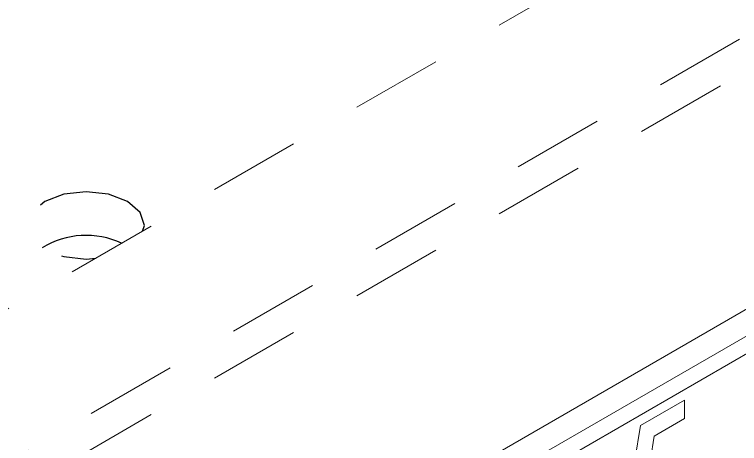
# Model space of a CAD drawing. Extents: x 0 to 10.3, y -9 to 0.
# Drawn here: x 7.983 to 8.976, y -1.877 to -1.289 of the extents above; entities that cross this region are included whole.
import ezdxf

# ---------------------------------------------------------------- set-up
doc = ezdxf.new("R2010")
doc.units = 0
doc.header["$LTSCALE"] = 0.5
doc.header["$MEASUREMENT"] = 0
doc.linetypes.add('HIDDEN', pattern=[0.375, 0.25, -0.125])
doc.layers.add('Brackets', color=181, linetype='CONTINUOUS')
doc.layers.add('Jig', color=41, linetype='CONTINUOUS', lineweight=13)

msp = doc.modelspace()

# ---------------------------------------------------------------- linework, layer by layer
at = {"layer": 'Brackets', "linetype": 'HIDDEN', "lineweight": 25, "transparency": 16777216, "flags": 128}
for points in [[(8.13782, -1.54545), (8.11187, -1.53544), (8.08126, -1.53192), (8.05064, -1.53544), (8.02469, -1.54545), (8.00734, -1.56043), (8.00126, -1.57811), (8.00734, -1.59578), (8.02469, -1.61076), (8.05064, -1.62077), (8.08126, -1.62429), (8.09467, -1.62275)], [(8.15859, -1.58585), (8.16126, -1.57811), (8.15517, -1.56043), (8.13782, -1.54545)]]:
    msp.add_lwpolyline(points, dxfattribs=at)
at = {"layer": 'Brackets', "linetype": 'HIDDEN', "lineweight": 25, "transparency": 16777216}
msp.add_arc((8.08126, -1.70679), 0.1151, 65.02863, 121.46131, dxfattribs=at)
at = {"layer": 'Jig', "linetype": 'HIDDEN', "transparency": 16777216}
for p, q in [((7.47765, -1.97895), (8.9403, -1.13458)), ((9.17091, -1.21056), (7.47765, -2.18805)), ((7.47765, -2.23704), (9.18151, -1.25342))]:
    msp.add_line(p, q, dxfattribs=at)
at = {"layer": 'Jig', "transparency": 16777216}
for p, q in [((7.53068, -2.53247), (9.49573, -1.39807)), ((9.50281, -1.43073), (7.54836, -2.55901)), ((7.55897, -2.57738), (9.51341, -1.4491)), ((8.84042, -1.8519), (8.90079, -1.81705)), ((8.90079, -1.81705), (8.90079, -1.84257)), ((8.90079, -1.84257), (8.85928, -1.86653)), ((8.82483, -1.94585), (8.84042, -1.8519)), ((8.85928, -1.86653), (8.8541, -1.89847))]:
    msp.add_line(p, q, dxfattribs=at)

doc.saveas('drawing.dxf')
